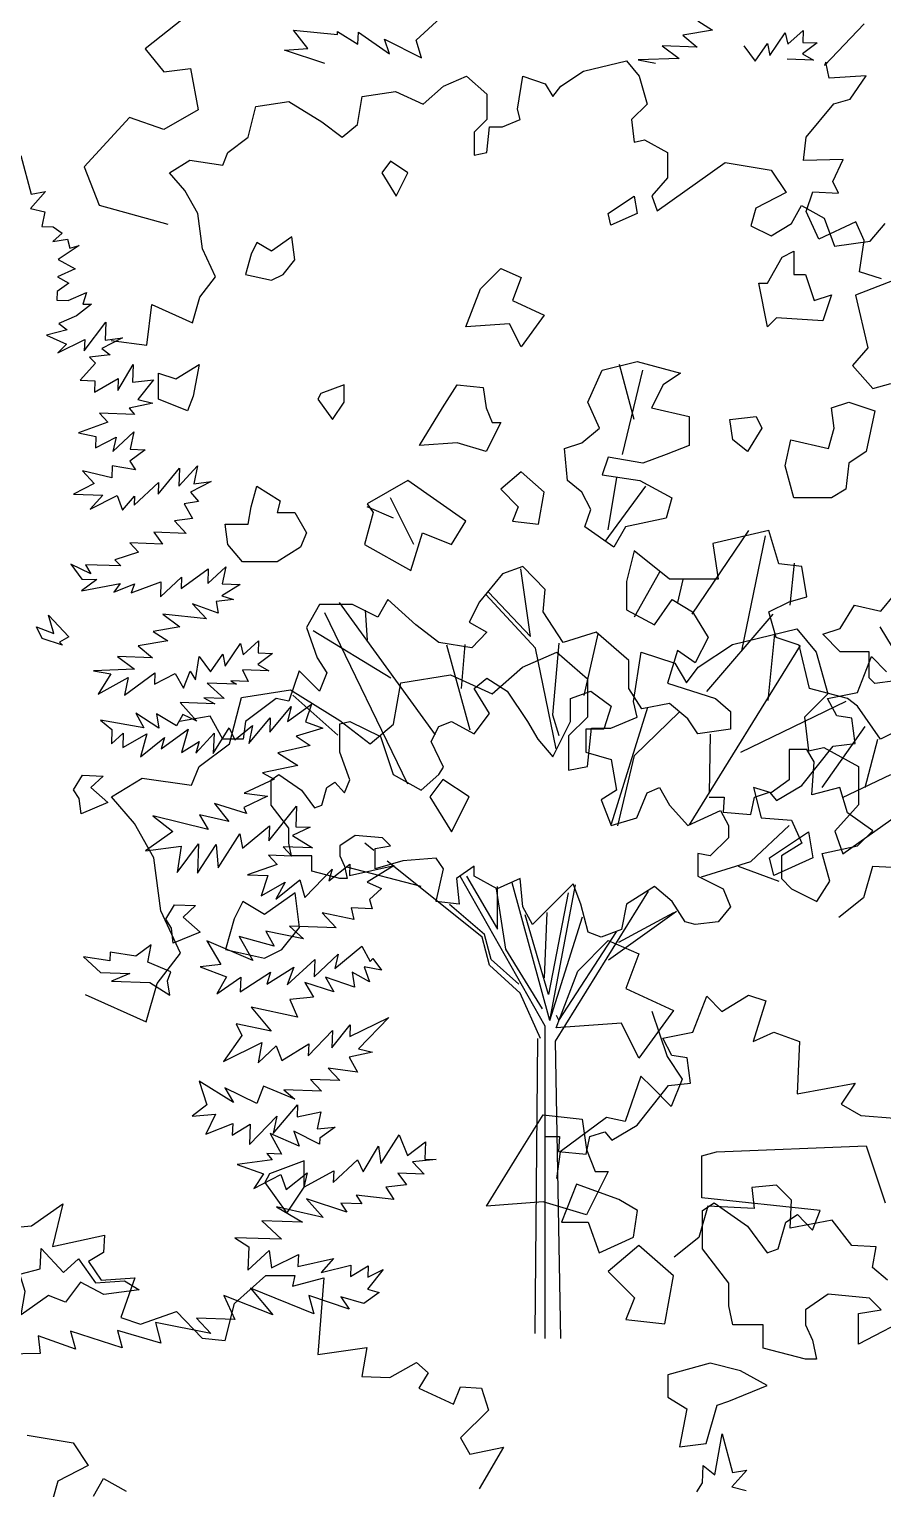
# Model space of a CAD drawing. Header units: inches. Extents: x -11 to 128, y 7 to 56.
# Drawn here: x 21.57 to 21.919, y 22.792 to 23.388 of the extents above; entities that cross this region are included whole.
import ezdxf

# ---------------------------------------------------------------- set-up
doc = ezdxf.new("R2010")
doc.units = ezdxf.units.IN
doc.header["$MEASUREMENT"] = 0
doc.layers.add('CAY', color=94, linetype='Continuous')
doc.layers.add('CAY-3', color=61, linetype='Continuous')
picture_1 = doc.add_image_def('image1.jpg', size_in_pixel=(1680, 1093))

# ---------------------------------------------------------------- blocks, each defined once
blk = doc.blocks.new('A$C76451831')
at = {"layer": 'CAY'}
for p, q in [((1479.9, 1929.8), (1538.3, 1944)), ((1538.3, 1944), (1555.9, 1922.7)), ((1448.6, 1909.2), (1479.9, 1929.8)), ((1288.9, 1909.2), (1320.1, 1922.7)), ((1320.1, 1922.7), (1347.8, 1898.6)), ((1389.7, 1877.9), (1396.8, 1922.7)), ((1396.8, 1922.7), (1427.4, 1912.7)), ((1427.4, 1912.7), (1438, 1895)), ((1555.9, 1922.7), (1566.6, 1885)), ((1178, 1895), (1223.4, 1902.1)), ((1223.4, 1902.1), (1261.1, 1885)), ((1261.1, 1885), (1288.9, 1909.2)), ((1438, 1895), (1448.6, 1909.2)), ((1033, 1881.5), (1077.8, 1888.5)), ((1077.8, 1888.5), (1122.6, 1860.8)), ((1171.5, 1857.3), (1178, 1895)), ((1347.8, 1898.6), (1347.8, 1863.8)), ((1022.3, 1839.6), (1033, 1881.5)), ((1393.2, 1863.8), (1389.7, 1877.9)), ((1566.6, 1885), (1545.3, 1863.8)), ((1122.6, 1860.8), (1150.3, 1839.6)), ((1347.8, 1863.8), (1330.7, 1846.6)), ((1369, 1853.7), (1393.2, 1863.8)), ((1545.3, 1863.8), (1548.9, 1833.1)), ((1150.3, 1839.6), (1171.5, 1857.3)), ((1330.7, 1846.6), (1330.7, 1815.4)), ((1347.8, 1818.9), (1351.4, 1853.7)), ((1351.4, 1853.7), (1369, 1853.7)), ((994.6, 1818.9), (1022.3, 1839.6)), ((1548.9, 1833.1), (1563, 1836)), ((1563, 1836), (1594.3, 1818.9)), ((915, 1791.2), (942.7, 1808.3)), ((942.7, 1808.3), (987.6, 1801.8)), ((987.6, 1801.8), (994.6, 1818.9)), ((1330.7, 1815.4), (1347.8, 1818.9)), ((1594.3, 1818.9), (1594.3, 1784.1)), ((1580.1, 1739.3), (1673.3, 1805.4)), ((935.7, 1767), (915, 1791.2)), ((1594.3, 1784.1), (1573, 1759.9)), ((953.4, 1735.8), (935.7, 1767)), ((1573, 1759.9), (1580.1, 1739.3)), ((959.8, 1687.4), (953.4, 1735.8)), ((977.5, 1649), (959.8, 1687.4)), ((956.3, 1621.3), (977.5, 1649)), ((946.3, 1586.5), (956.3, 1621.3)), ((890.9, 1611.3), (946.3, 1586.5)), ((4318.3, 1336.3), (4283.5, 1308.6)), ((4530.1, 1316.5), (4552.2, 1337)), ((4786.3, 1334.3), (4799.6, 1325.7)), ((4431.5, 1309.1), (4418.5, 1325.8)), ((4418.5, 1325.8), (4458.3, 1321.7)), ((4458.3, 1321.7), (4458.4, 1324.4)), ((4458.4, 1324.4), (4477, 1312.9)), ((4477, 1312.9), (4477.4, 1323.8)), ((4477.4, 1323.8), (4505.7, 1304.2)), ((4501.2, 1317.5), (4535, 1300.5)), ((4505.7, 1304.2), (4501.2, 1317.5)), ((4535, 1300.5), (4530.1, 1316.5)), ((4799.6, 1325.7), (4772.7, 1321.2)), ((4772.7, 1321.2), (4785.5, 1310.3)), ((4851.8, 1302.5), (4865.7, 1323.4)), ((4865.7, 1323.4), (4868.1, 1312.9)), ((4868.1, 1312.9), (4882.1, 1325.5)), ((4882.1, 1325.5), (4881.7, 1314.6)), ((4881.7, 1314.6), (4894.8, 1314.2)), ((4283.5, 1308.6), (4300.6, 1287.9)), ((4410.2, 1307.5), (4431.5, 1309.1)), ((4446.9, 1295.4), (4410.2, 1307.5)), ((4753.8, 1311.4), (4769.3, 1300)), ((4785.5, 1310.3), (4753.8, 1311.4)), ((4828.1, 1311.5), (4838.5, 1297.6)), ((4838.5, 1297.6), (4849.5, 1313.5)), ((4849.5, 1313.5), (4851.8, 1302.5)), ((4894.8, 1314.2), (4881.4, 1304.2)), ((4881.4, 1304.2), (4891.6, 1298.4)), ((4300.6, 1287.9), (4324.7, 1290.9)), ((4324.7, 1290.9), (4331.8, 1253.1)), ((4661.5, 1274.6), (4682.3, 1288.4)), ((4682.3, 1288.4), (4721.2, 1297.8)), ((4721.2, 1297.8), (4733, 1283.7)), ((4769.3, 1300), (4732.1, 1298.6)), ((4732.1, 1298.6), (4747.8, 1295.7)), ((4891.6, 1298.4), (4867.6, 1299.3)), ((4554.9, 1274.6), (4575.8, 1283.7)), ((4575.8, 1283.7), (4594.3, 1267.5)), ((4622.2, 1253.8), (4626.9, 1283.7)), ((4626.9, 1283.7), (4647.3, 1277)), ((4647.3, 1277), (4654.4, 1265.2)), ((4733, 1283.7), (4740.1, 1258.5)), ((4476.7, 1240), (4481, 1265.2)), ((4481, 1265.2), (4511.3, 1269.9)), ((4511.3, 1269.9), (4536.5, 1258.5)), ((4536.5, 1258.5), (4554.9, 1274.6)), ((4594.3, 1267.5), (4594.3, 1244.3)), ((4654.4, 1265.2), (4661.5, 1274.6)), ((4331.8, 1253.1), (4300.6, 1235.4)), ((4377.3, 1228.2), (4384.3, 1256.1)), ((4384.3, 1256.1), (4414.2, 1260.8)), ((4414.2, 1260.8), (4444.1, 1242.4)), ((4624.5, 1244.3), (4622.2, 1253.8)), ((4740.1, 1258.5), (4725.9, 1244.3)), ((4269.3, 1246.1), (4228, 1201.2)), ((4300.6, 1235.4), (4269.3, 1246.1)), ((4444.1, 1242.4), (4462.6, 1228.2)), ((4462.6, 1228.2), (4476.7, 1240)), ((4594.3, 1244.3), (4582.9, 1232.9)), ((4594.3, 1214.4), (4596.6, 1237.6)), ((4596.6, 1237.6), (4608.4, 1237.6)), ((4608.4, 1237.6), (4624.5, 1244.3)), ((4725.9, 1244.3), (4728.3, 1223.9)), ((4358.8, 1214.4), (4377.3, 1228.2)), ((4582.9, 1232.9), (4582.9, 1212.1)), ((4728.3, 1223.9), (4737.7, 1225.8)), ((4737.7, 1225.8), (4758.6, 1214.4)), ((4354.1, 1203), (4358.8, 1214.4)), ((4582.9, 1212.1), (4594.3, 1214.4)), ((4758.6, 1214.4), (4758.6, 1191.2)), ((4228, 1201.2), (4241.6, 1166.4)), ((4305.7, 1196), (4324.2, 1207.4)), ((4319.5, 1179.8), (4305.7, 1196)), ((4324.2, 1207.4), (4354.1, 1203)), ((4749.1, 1161.4), (4811.2, 1205.4)), ((4811.2, 1205.4), (4852.9, 1198.3)), ((4852.9, 1198.3), (4866.7, 1177.9)), ((4758.6, 1191.2), (4744.4, 1175.1)), ((4331.3, 1159), (4319.5, 1179.8)), ((4744.4, 1175.1), (4749.1, 1161.4)), ((4866.7, 1177.9), (4839.1, 1163.7)), ((4241.6, 1166.4), (4304.1, 1149.3)), ((4335.6, 1126.7), (4331.3, 1159)), ((4839.1, 1163.7), (4834.4, 1147.6)), ((4871.4, 1149.9), (4880.4, 1166.1)), ((4880.4, 1166.1), (4901.2, 1154.7)), ((4834.4, 1147.6), (4852.9, 1138.5)), ((4852.9, 1138.5), (4871.4, 1149.9)), ((4901.2, 1154.7), (4910.7, 1129.1)), ((4942.9, 1133.8), (4956.7, 1149.9)), ((4910.7, 1129.1), (4942.9, 1133.8)), ((4347.4, 1101.2), (4335.6, 1126.7)), ((4984.6, 1105.9), (4929.6, 1084.7)), ((4333.2, 1082.7), (4347.4, 1101.2)), ((4284.9, 1039.1), (4289.6, 1076)), ((4289.6, 1076), (4326.6, 1059.5)), ((4326.6, 1059.5), (4333.2, 1082.7)), ((4929.6, 1084.7), (4941, 1036.7)), ((4252.7, 1043.4), (4284.9, 1039.1)), ((4941, 1036.7), (4926.8, 1020.6)), ((4728.3, 971.5), (4715.1, 1021.6)), ((4717.8, 939.8), (4736.3, 1016.3)), ((4926.8, 1020.6), (4945.3, 999.7)), ((4945.3, 999.7), (4961.8, 1004.1)), ((4704.6, 871.1), (4712.5, 918.7)), ((4701.9, 860.6), (4738.9, 910.7)), ((4509.3, 881.7), (4485.5, 892.2)), ((4527.8, 857.9), (4506.6, 900.2)), ((4781, 794.5), (4832.5, 870.4)), ((4850.9, 870.4), (4799.8, 858.6)), ((4826.2, 761), (4847.8, 865.6)), ((4860, 840.1), (4850.9, 870.4)), ((4728.3, 851.9), (4721.2, 824)), ((4760.5, 826.3), (4728.3, 851.9)), ((4799.8, 858.6), (4804.6, 826.3)), ((4626.9, 837.7), (4608.4, 831)), ((4647.3, 816.9), (4626.9, 837.7)), ((4880.8, 837.7), (4860, 840.1)), ((4870.1, 802.5), (4874.1, 840.9)), ((4885.5, 810.2), (4880.8, 837.7)), ((4608.4, 831), (4587.6, 805.5)), ((4634, 774), (4625.3, 835.7)), ((4721.2, 824), (4721.2, 798.4)), ((4728.6, 791.9), (4751.7, 832.8)), ((4804.6, 826.3), (4760.5, 826.3)), ((4768, 805.1), (4772.9, 825.9)), ((4638.7, 763.4), (4593.5, 812.2)), ((4595.8, 814.5), (4634, 774)), ((4645.4, 796.4), (4647.3, 816.9)), ((4869.4, 805.5), (4885.5, 810.2)), ((4442.1, 803.1), (4430.3, 782.3)), ((4472, 803.1), (4442.1, 803.1)), ((4547.7, 684.5), (4460.2, 805.1)), ((4495.2, 791.7), (4472, 803.1)), ((4485.8, 770.9), (4483.8, 797.9)), ((4504.2, 807.8), (4495.2, 791.7)), ((4529.8, 784.6), (4504.2, 807.8)), ((4587.6, 805.5), (4578.1, 787)), ((4721.2, 798.4), (4746.8, 784.6)), ((4746.8, 784.6), (4762.9, 807.8)), ((4762.9, 807.8), (4781.4, 796.4)), ((4850.9, 796.4), (4869.4, 805.5)), ((4522.3, 639.8), (4446.8, 795.6)), ((4550.6, 768.5), (4529.8, 784.6)), ((4578.1, 787), (4594.3, 777.9)), ((4663.8, 768.5), (4645.4, 796.4)), ((4781.4, 796.4), (4795.5, 773.2)), ((4794.3, 724.1), (4854.9, 794.5)), ((4857.6, 773.2), (4850.9, 796.4)), ((4430.3, 782.3), (4439.8, 754.7)), ((4507, 736.3), (4436.2, 779.1)), ((4594.3, 777.9), (4580.5, 763.8)), ((4693.7, 777.9), (4663.8, 768.5)), ((4682.7, 720.5), (4695.7, 776.4)), ((4723.6, 752.4), (4693.7, 777.9)), ((4795.5, 773.2), (4783.7, 750)), ((4850.1, 715.8), (4856.4, 776.4)), ((4878.5, 766.1), (4857.6, 773.2)), ((4951.7, 782.9), (4979.4, 737.5)), ((4580.5, 763.8), (4550.6, 768.5)), ((4579.1, 689), (4557.9, 766.3)), ((4571.1, 726.8), (4574.5, 766.9)), ((4657.5, 671.8), (4638.7, 763.4)), ((4659.9, 768.1), (4654, 702.8)), ((4767.6, 761.4), (4758.6, 731.5)), ((4783.7, 750), (4767.6, 761.4)), ((4778.7, 602.9), (4879.6, 765.8)), ((4887.9, 726.8), (4878.5, 766.1)), ((4439.8, 754.7), (4448.8, 741)), ((4723.6, 726.8), (4723.6, 752.4)), ((4423.7, 742.9), (4414.2, 715.4)), ((4430.3, 736.3), (4423.7, 742.9)), ((4442.1, 724.5), (4430.3, 736.3)), ((4448.8, 741), (4442.1, 724.5)), ((4758.6, 731.5), (4802.2, 717.8)), ((4402.8, 717.8), (4374.9, 696.9)), ((4414.2, 715.4), (4402.8, 717.8)), ((4458.8, 684.4), (4417.8, 720.8)), ((4735.4, 708.3), (4723.6, 726.8)), ((4802.2, 717.8), (4816, 706)), ((4922.5, 717.8), (4887.9, 726.8)), ((4931.5, 710.7), (4922.5, 717.8)), ((4707.6, 603.7), (4740.9, 709.9)), ((4728.7, 665.9), (4769.2, 705.2)), ((4760.5, 713.1), (4735.4, 708.3)), ((4777, 699.3), (4760.5, 713.1)), ((4816, 706), (4816, 689.9)), ((4825.4, 669), (4921.3, 715.4)), ((4952.3, 680.8), (4931.5, 710.7)), ((4342.7, 701.7), (4314.8, 696.9)), ((4354.1, 680.8), (4342.7, 701.7)), ((4374.9, 696.9), (4372.6, 680.8)), ((4654, 702.8), (4659.9, 684)), ((4786.1, 685.5), (4777, 699.3)), ((4899.3, 636.8), (4938.6, 692.2)), ((4989.3, 699.3), (4952.3, 680.8)), ((4372.6, 680.8), (4354.1, 680.8)), ((4816, 689.9), (4786.1, 685.5)), ((4796.7, 631.7), (4797.9, 685.1)), ((4938.6, 636.8), (4950, 680.8)), ((4713.4, 601.8), (4728.7, 665.9)), ((4917.8, 627.7), (4961.8, 648.6)), ((4834.4, 569.5), (4869.4, 602.2)), ((4491.5, 579.5), (4483.4, 586)), ((4534.5, 546.7), (4466.9, 564.4)), ((4541.2, 539.6), (4503.7, 569.7)), ((4789.6, 555.4), (4834.4, 569.5)), ((4823, 565.2), (4860, 551.4)), ((4647.3, 419.7), (4569.9, 556)), ((4575.8, 556.2), (4604.1, 507.8)), ((4604.1, 507.8), (4604.1, 546.7)), ((4651.6, 424.8), (4617.3, 549.9)), ((4651.6, 424.8), (4675, 548.1)), ((4589.9, 500.7), (4541.2, 539.6)), ((4602.9, 544.4), (4611.2, 489.7)), ((4668.2, 540.8), (4650.5, 448.4)), ((4656.8, 405.9), (4741.3, 542.4)), ((4592.3, 503.1), (4560.4, 530.2)), ((4650.5, 448.4), (4629.2, 520.8)), ((4646.9, 463.7), (4649.3, 523.1)), ((4651.6, 424.8), (4681.2, 519.2)), ((4705.1, 479.9), (4766.8, 524.3)), ((4714.5, 496), (4764.5, 523.1)), ((4659.9, 424.8), (4712.2, 505.4)), ((4596.6, 475.1), (4589.9, 500.7)), ((4598.2, 480.3), (4592.3, 503.1)), ((4623.3, 457.8), (4598.2, 480.3)), ((4611.2, 489.7), (4644.6, 435.4)), ((4624.5, 449.6), (4596.6, 475.1)), ((4643, 408.3), (4624.5, 449.6)), ((4657.5, 429.5), (4659.9, 424.8)), ((4647.3, 135.4), (4647.3, 419.7)), ((4638.3, 140.1), (4640.6, 408.3)), ((4661.5, 135.4), (4656.8, 405.9))]:
    blk.add_line(p, q, dxfattribs=at)
for points in [[(1240.2, 1791.1), (1216.4, 1806.9), (1204.5, 1791.1), (1224.3, 1759.4)], [(1537.1, 1751.5), (1548.9, 1759.4), (1552.9, 1735.6), (1517.3, 1719.8), (1513.3, 1735.6)], [(1085.8, 1672.3), (1081.8, 1704), (1054.1, 1684.2), (1034.3, 1696), (1026.4, 1680.2), (1018.5, 1652.5), (1054.1, 1644.6), (1069.9, 1652.5)], [(1339.1, 1632.7), (1366.8, 1660.4), (1394.5, 1648.5), (1382.7, 1616.8), (1426.2, 1597), (1394.5, 1553.5), (1378.7, 1585.2), (1319.3, 1581.2)], [(1287.7, 1470.3), (1307.5, 1502), (1343.1, 1498), (1347, 1470.3), (1355, 1450.5), (1366.8, 1450.5), (1347, 1410.9), (1307.5, 1422.8), (1256, 1418.8)], [(1058.5, 1448.2), (1054.5, 1440.3), (1074.3, 1412.6), (1090.2, 1436.3), (1090.2, 1460.1)], [(1418.3, 1311.9), (1426.2, 1355.4), (1394.5, 1383.2), (1366.8, 1359.4), (1390.6, 1335.6), (1382.7, 1315.8)], [(4522.5, 1195.9), (4506.6, 1206.4), (4498.7, 1195.9), (4511.9, 1174.8)], [(4720.4, 1169.5), (4728.3, 1174.8), (4731, 1158.9), (4707.2, 1148.4), (4704.6, 1158.9)], [(4419.5, 1116.7), (4416.9, 1137.8), (4398.4, 1124.6), (4385.2, 1132.5), (4380, 1122), (4374.7, 1103.5), (4398.4, 1098.2), (4409, 1103.5)], [(4862.9, 1119.3), (4873.5, 1124.6), (4873.5, 1103.5), (4884.1, 1103.5), (4892, 1079.7), (4907.8, 1085), (4899.9, 1061.2), (4857.7, 1063.9), (4849.7, 1055.9), (4841.8, 1095.6), (4849.7, 1095.6)], [(4588.5, 1090.3), (4606.9, 1108.8), (4625.4, 1100.8), (4617.5, 1079.7), (4646.5, 1066.5), (4625.4, 1037.5), (4614.9, 1058.6), (4575.3, 1055.9)], [(4709.9, 855.3), (4683.5, 873.8), (4688.8, 889.6), (4680.8, 905.5), (4667.6, 916), (4665, 945.1), (4680.8, 950.3), (4696.7, 963.5), (4686.1, 987.3), (4699.3, 1016.3), (4731, 1024.3), (4770.6, 1013.7), (4754.7, 1003.1), (4744.2, 982), (4778.5, 974.1), (4778.5, 947.7), (4757.4, 939.8), (4736.3, 931.9), (4704.6, 937.1), (4699.3, 921.3), (4733.6, 916), (4762.7, 900.2), (4757.4, 881.7), (4720.4, 873.8)], [(4295.5, 989.9), (4295.5, 1013.7), (4311.3, 1008.4), (4332.5, 1021.6), (4327.2, 992.6), (4321.9, 979.4)], [(4443.3, 995.2), (4440.7, 989.9), (4453.9, 971.5), (4464.4, 987.3), (4464.4, 1003.1)], [(4554.1, 982), (4567.3, 1003.1), (4591.1, 1000.5), (4593.7, 982), (4599, 968.8), (4606.9, 968.8), (4593.7, 942.4), (4567.3, 950.3), (4533, 947.7)], [(4865.6, 929.2), (4870.9, 953), (4905.2, 945.1), (4910.4, 963.5), (4907.8, 982), (4923.6, 987.3), (4947.4, 979.4), (4939.5, 942.4), (4923.6, 931.9), (4921, 908.1), (4907.8, 900.2), (4873.5, 900.2)], [(4818.1, 953), (4815.4, 971.5), (4839.2, 974.1), (4844.5, 963.5), (4831.3, 942.4)], [(4641.2, 876.4), (4646.5, 905.5), (4625.4, 923.9), (4606.9, 908.1), (4622.8, 892.2), (4617.5, 879)], [(4403.7, 887), (4419.5, 887), (4430.1, 868.5), (4424.8, 855.3), (4403.7, 842.1), (4372, 842.1), (4358.8, 857.9), (4356.2, 876.4), (4377.3, 876.4), (4380, 892.2), (4385.2, 910.7), (4406.4, 897.5)], [(4562.1, 857.9), (4575.3, 879), (4522.5, 916), (4485.5, 894.9), (4490.8, 887), (4482.9, 857.9), (4525.1, 834.2), (4535.7, 868.5)], [(4915.7, 781.4), (4928.9, 802.5), (4952.7, 797.2), (4965.9, 813), (4971.2, 778.7), (4992.3, 778.7), (4987, 755), (4963.2, 760.2), (4965.9, 733.8), (4947.4, 731.2), (4942.1, 736.5), (4942.1, 760.2), (4915.7, 760.2), (4899.9, 776.1)], [(4208.2, 766.2), (4189.8, 772.3), (4184.7, 782.9), (4200.4, 776.9), (4195.5, 793.4), (4213.9, 773.7), (4205.6, 769)], [(4499.5, 590.8), (4474.4, 593.1), (4460.6, 583.7), (4460.6, 574.6), (4464.9, 565.2), (4467.3, 553.8), (4460.6, 553.8), (4435.1, 560.5), (4435.1, 574.6), (4416.6, 574.6), (4414.2, 586), (4414.2, 599.8), (4398.1, 620.6), (4398.1, 643.8), (4405.2, 648.6), (4425.6, 634.4), (4437.4, 618.3), (4444.1, 620.6), (4448.8, 636.8), (4455.9, 641.5), (4464.9, 632), (4469.6, 643.8), (4460.6, 669), (4460.6, 694.6), (4469.6, 696.9), (4497.6, 683.2), (4509, 648.6), (4534.5, 634.4), (4550.6, 648.6), (4554.9, 655.2), (4543.5, 678.5), (4550.6, 692.2), (4562, 696.9), (4582.9, 685.5), (4596.6, 704), (4582.9, 726.8), (4594.3, 736.3), (4612.7, 724.5), (4631.2, 696.9), (4640.6, 680.8), (4654.4, 664.7), (4670.5, 696.9), (4670.5, 717.8), (4689, 724.5), (4707.5, 710.7), (4700.8, 689.9), (4684.3, 689.9), (4684.3, 669), (4707.5, 662.3), (4712.2, 634.4), (4698.4, 625.4), (4707.5, 602.2), (4730.7, 609.2), (4740.1, 632), (4751.5, 636.8), (4760.5, 620.6), (4777, 602.2), (4806.9, 615.9), (4814, 602.2), (4814, 590.8), (4797.5, 574.6), (4786.1, 576.6), (4786.1, 556.2), (4809.3, 544.4), (4816, 528.2), (4804.6, 514.5), (4783.7, 512.1), (4774.7, 514.5), (4762.9, 533), (4746.8, 546.7), (4721.2, 530.6), (4716.9, 507.4), (4698.4, 500.7), (4686.6, 505), (4679.9, 530.6), (4672.9, 549.1), (4656.8, 533), (4635.9, 512.1), (4626.9, 528.2), (4624.5, 553.8), (4603.7, 544.4), (4582.9, 556.2), (4582.9, 565.2), (4566.7, 553.8), (4569.1, 530.6), (4548.3, 533), (4554.9, 562.8), (4548.3, 572.3), (4518, 569.9), (4492.8, 562.8), (4492.8, 581.3), (4506.6, 583.7)], [(4892.2, 660), (4885.5, 671.4), (4869.4, 671.4), (4869.4, 643.8), (4852.9, 632), (4836.8, 636.8), (4843.9, 609.2), (4871.4, 606.9), (4880.8, 586), (4862.3, 574.6), (4862.3, 553.8), (4871.4, 544.4), (4894.6, 533), (4906.4, 551.4), (4899.3, 576.6), (4931.5, 583.7), (4945.3, 597.4), (4922.5, 613.6), (4915.4, 636.8), (4889.8, 630.1)], [(4223.4, 626.6), (4218.2, 634.5), (4226.4, 647.8), (4245.4, 647.1), (4234.2, 636.7), (4249.6, 623), (4225.2, 612.9)], [(4307.3, 508.9), (4302.2, 516.8), (4310.3, 530.1), (4329.4, 529.4), (4318.1, 518.9), (4333.5, 505.2), (4309.1, 495.2)], [(4303.8, 461), (4306.8, 469), (4285.8, 477.9), (4289, 493.7), (4275.1, 483.3), (4251.6, 486.8), (4251.4, 479.1), (4227.5, 482.7), (4242.8, 468.5), (4269.5, 467.6), (4253, 460.5), (4287.8, 459.2), (4306, 447.7)], [(4174.2, 178.1), (4169.4, 194.1), (4188.1, 198.9), (4188.8, 217.4), (4209.3, 195.4), (4222.9, 208.1), (4238.4, 186.2), (4264.8, 188), (4278.1, 179.9), (4245.8, 175.6), (4224.8, 186.7), (4211.1, 168.6), (4195.4, 174.6), (4170.8, 156.9)]]:
    blk.add_lwpolyline(points, close=True, dxfattribs=at)
for points in [[(4953.2, 1099.5), (4933.2, 1105.8), (4937.4, 1134.3), (4930, 1151.2), (4896.3, 1135.4), (4884.7, 1160.7), (4891, 1178.6), (4914.2, 1177.5), (4908.9, 1188.1), (4918.4, 1208.1), (4882.5, 1207.1), (4884.7, 1228.2), (4910, 1258.8), (4924.7, 1263), (4939.5, 1284.1), (4905.7, 1282), (4902.6, 1296.7), (4901.5, 1293.6), (4937.4, 1331.5)], [(808.4, 1397.9), (842.2, 1401.1), (870.6, 1421.1), (861.1, 1382.1), (908.6, 1392.6), (907.6, 1376.8), (893.8, 1368.4), (905.4, 1351.5), (936, 1353.6), (923.4, 1317.7), (941.3, 1311.4), (974, 1323), (997.2, 1298.7), (1018.3, 1296.6), (1026.7, 1330.4), (1055.2, 1355.7), (1081.6, 1355.7), (1079.5, 1346.2), (1107.9, 1353.6), (1102.7, 1284), (1147, 1290.3), (1142.7, 1263.9), (1168.1, 1262.9), (1192.3, 1276.6), (1202.9, 1267.1), (1194.4, 1253.4), (1226.1, 1238.6), (1232.4, 1254.5), (1251.4, 1253.4), (1257.7, 1233.4), (1232.4, 1208), (1240.8, 1193.3), (1271.4, 1199.6), (1249.3, 1161.6)], [(1447.3, 1159.1), (1452.6, 1167.1), (1453.1, 1182.9), (1463.7, 1174.4), (1470.5, 1211.8), (1479.7, 1176.6), (1492.9, 1178.8), (1479.2, 1163.4), (1492.2, 1160.3)], [(4170.5, 1211.8), (4179.7, 1176.6), (4192.9, 1178.8), (4179.2, 1163.4), (4192.2, 1160.3), (4189.5, 1147.2), (4199.9, 1146.8), (4207.9, 1141.1), (4199.4, 1133.3), (4212.7, 1135.5), (4215.1, 1127.3), (4223.3, 1129.7), (4204.3, 1117.2), (4219.9, 1108.5), (4203.8, 1101.4), (4214, 1095.6), (4203.3, 1087.8), (4203, 1080.1), (4213.4, 1079.7), (4230, 1086.9), (4226.9, 1076.5), (4234.6, 1076.3), (4221.1, 1065.9), (4205, 1058.7), (4212.5, 1053), (4193.8, 1048.2), (4212, 1039.9), (4204.1, 1032), (4228.5, 1044.3), (4228.1, 1033.9), (4247.6, 1060), (4247.1, 1043.7), (4263, 1045.8), (4244.1, 1036.1), (4251.6, 1030.3), (4232.9, 1028.3), (4238.2, 1022.7), (4224.5, 1007.3), (4237.6, 1006.8), (4237.3, 996.4), (4259, 1008.8), (4258.6, 997.9), (4272.6, 1021.5), (4272, 1005.6), (4291.1, 1007.7), (4276.9, 989.6), (4290.4, 986.4), (4268.9, 981.7), (4273.7, 976.1), (4242, 977.2), (4249.5, 969.2), (4222.8, 959.3), (4238.6, 956), (4238.2, 945.6), (4257.1, 955.4), (4254, 942.3), (4273.2, 960.2), (4269.9, 944.5), (4283.5, 944), (4269.5, 933.6), (4274.7, 925.7), (4253.5, 929.2), (4253.1, 918.3), (4226.6, 924.7), (4237.1, 913.4), (4218.2, 903.7), (4244.9, 902.7), (4233.5, 890), (4258, 902.3), (4263, 889), (4273.8, 901.7), (4273.5, 893.6), (4295.6, 914.1), (4295.2, 903.7), (4314.6, 927.1), (4314, 910.8), (4331, 929.2), (4327.7, 913), (4343.6, 915.2), (4324.7, 905.4), (4332.1, 897), (4318.9, 894.7), (4326.6, 881.3), (4310.2, 879.2), (4320.7, 867.9), (4291.3, 868.9), (4299.1, 858.2), (4269.6, 859.3), (4277.5, 850.8), (4256, 843.9), (4261.2, 838.3), (4229.1, 839.4), (4234.2, 831), (4215.9, 839.8), (4225.9, 826.3), (4239.5, 825.9), (4225.5, 815.5), (4260.6, 822.4), (4254.9, 814.4), (4273.8, 821.9), (4270.8, 813.9), (4297.8, 823.8), (4297.4, 810.2), (4316.6, 828.2), (4316.2, 817.7), (4340.9, 835.5), (4340.4, 822.3), (4356.8, 837.6), (4353.5, 821.9), (4369.8, 821.3), (4353.1, 811), (4363.9, 807.9), (4348, 805.8), (4349.9, 795.3), (4326.6, 803.8), (4339.3, 790.2), (4299.5, 794.3), (4315, 782.9), (4290.8, 778.7), (4304.1, 770.1), (4277.2, 765.6), (4290, 754.7), (4258.3, 755.8), (4273.8, 744.4), (4236.6, 743), (4252.3, 740.2), (4240.8, 721.6), (4268.1, 736.9), (4264.8, 720.7), (4292.2, 741.1), (4291.9, 730.6), (4310.8, 740.4), (4318.5, 727), (4324.5, 742.7), (4329.2, 734.8), (4332.6, 756), (4343, 742), (4354, 757.9), (4356.3, 747), (4370.2, 767.8), (4372.6, 757.3), (4386.6, 770), (4386.2, 759.1), (4399.3, 758.6), (4385.9, 748.7), (4396.1, 742.9), (4372.1, 743.7), (4377.2, 733.1), (4361.3, 733.7), (4366.6, 730.8), (4339.9, 731.7), (4355.3, 717.6), (4336.8, 718.2), (4347, 712.9), (4315.3, 714), (4330.6, 697.1), (4317.6, 703), (4311.9, 692.8), (4293.7, 703.8), (4295.9, 690.6), (4275.1, 704.5), (4282.3, 691.1), (4242.7, 697.9), (4253.3, 689.4), (4252.8, 676.3), (4263.6, 686.3), (4263.1, 673.2), (4284.9, 685.6), (4279.1, 664.5), (4301.1, 682.3), (4298, 672), (4322.6, 689.7), (4316.4, 668.6), (4332.6, 678.5), (4329.6, 668.1), (4346.1, 686.1), (4345.4, 667.6), (4359.8, 691.1), (4364.9, 680), (4381.2, 693.1), (4377.9, 676.9), (4397.3, 700.2), (4396.8, 687.1), (4416.2, 710.4), (4413, 696.9), (4434.9, 712.5), (4429.3, 696.4), (4445, 690.8), (4420.7, 683.5), (4433.6, 674.9), (4404.3, 668.2), (4422.5, 656.7), (4390.1, 650.1), (4400.8, 644.3), (4373.6, 631.7), (4394.8, 628.7), (4373.2, 618.6), (4375.7, 613), (4346.5, 622.2), (4359.6, 605.9), (4333, 611.8), (4340.7, 598.4), (4290.4, 611), (4308.5, 596.8), (4283.9, 579.1), (4316.2, 583.4), (4312.6, 559.5), (4332.1, 585.5), (4331.2, 558.8), (4348, 585), (4349.9, 563.6), (4369.6, 594.7), (4371.9, 581.4), (4396.6, 601.9), (4396.1, 588.3), (4421.2, 619.6), (4420.6, 601), (4433.7, 600.6), (4417.6, 593), (4435.8, 581.9), (4409.1, 582.8), (4416.9, 574.4), (4395.7, 575.2), (4403.5, 566.7), (4376.5, 557.2), (4395, 556.6), (4388.9, 538.2), (4410.7, 550.6), (4402.4, 535), (4424.3, 552.8), (4428.8, 536.8), (4453.7, 562.3), (4450.6, 551.9), (4469.7, 567.1), (4469.3, 556.7), (4510, 565.7), (4485.4, 550.7), (4498.4, 544.8), (4487.6, 534.8), (4490, 526.5), (4471, 527.2), (4473.4, 516.7), (4444.6, 522.7), (4457.2, 509.1), (4414.7, 510.6), (4427.4, 499.2), (4393.2, 505.9), (4400.9, 492.5), (4369.1, 501.3), (4381.4, 479.5), (4339.5, 497.3), (4352.3, 475.6), (4333.6, 473.5), (4357.4, 464.5), (4348.7, 449), (4370.5, 464.1), (4370, 450.9), (4397.4, 468.6), (4394.3, 457.8), (4418.8, 473.3), (4412.8, 457.1), (4437.7, 480.3), (4437.1, 464.5), (4459.1, 485), (4455.9, 472), (4480.7, 492.4), (4488.3, 478.5), (4490.7, 481.2), (4498.5, 470.5), (4482.7, 473.7), (4487.7, 460), (4471.7, 468.7), (4473.9, 455), (4447.5, 464.1), (4455.2, 450.7), (4428.8, 459.3), (4436.5, 445.9), (4415.1, 443.9), (4422.2, 427.8), (4380, 437), (4398.2, 415), (4366.3, 421.6), (4371.3, 411), (4354.7, 387.5), (4389.7, 404.9), (4386.3, 386.4), (4402.7, 401.7), (4407.7, 388.4), (4432.3, 403.4), (4431.9, 392.6), (4454, 415.8), (4453.4, 400), (4470, 420.7), (4469.7, 410.3), (4505.2, 427.6), (4477.4, 399.1), (4490.4, 396), (4469, 391.3), (4476.7, 377.8), (4450.1, 381.5), (4460.6, 370.2), (4433.8, 371.2), (4443.9, 360.4), (4409.5, 361.6), (4419.6, 353.1), (4391, 365), (4385, 349.3), (4356.1, 363.5), (4363.8, 350.1), (4332.7, 369.7), (4339.7, 348.2), (4326.2, 337.8), (4347.6, 339.7), (4338.8, 321.5), (4363.1, 331), (4362.7, 320.6), (4379, 330.5), (4378.3, 311.9), (4403.2, 337.8), (4400, 322), (4422.2, 348), (4421.8, 337.1), (4443.2, 341.8), (4440, 326.1), (4456.3, 327.8), (4442.4, 317.8), (4442.2, 312.4), (4418.6, 324.1), (4423.6, 310.3), (4397.2, 322.1), (4407.5, 303.2), (4394.3, 303.7), (4399.1, 298), (4367.2, 293.7), (4391, 285.2), (4382.3, 271.9), (4406.8, 284.6), (4411.8, 270.9), (4430.9, 286.1), (4427.7, 273), (4455, 287.9), (4454.6, 277.5), (4476.6, 298.1), (4481.7, 287), (4495.6, 310.5), (4497.8, 294.6), (4514.6, 320.8), (4522.1, 301.9), (4538.4, 314.5), (4537.8, 298.6), (4548.2, 298.3), (4526.8, 296.3), (4537.3, 285.1), (4513.3, 285.9), (4521.1, 275.2), (4502.5, 273.1), (4509.8, 262), (4475.5, 265.9), (4480.6, 258), (4461.6, 258.7), (4466.8, 250.4), (4430.1, 262.5), (4445.3, 245.7), (4403.1, 255.3), (4426.6, 241.3), (4389.5, 242.6), (4407.5, 225.7), (4364.9, 227.2), (4377.8, 219), (4377, 197.7), (4396.2, 215.6), (4398.4, 199.7), (4422.9, 212), (4422.5, 201.1), (4454.9, 208.2), (4443.6, 195.4), (4470.5, 202.2), (4470.2, 191.8), (4486.4, 201.6), (4486, 191.2), (4499.9, 198.4), (4485.6, 180.3), (4496.4, 177.2), (4482.5, 167.3), (4461.4, 173.5), (4469.1, 162.3), (4432.4, 174.5), (4436.8, 158), (4379.2, 181.3), (4399.6, 157), (4354.9, 174.5), (4365, 152.8), (4330.2, 154), (4343.3, 140), (4292.9, 149.9), (4297.7, 131.1), (4258.2, 142.9), (4262.6, 126.9), (4215.6, 142.2), (4220, 125.7), (4186, 137.8), (4188.1, 121.8), (4140.1, 120.8)]]:
    blk.add_lwpolyline(points, dxfattribs=at)
at = {"layer": 'CAY-3'}
for p, q in [((86.7, 510.8), (100.8, 469.5)), ((100.8, 469.5), (114.4, 448.9)), ((76.8, 451.7), (62.5, 410.5)), ((86.7, 441.8), (76.8, 451.7)), ((104.4, 424.1), (86.7, 441.8)), ((114.4, 448.9), (104.4, 424.1)), ((45.4, 414.1), (3.5, 382.8)), ((62.5, 410.5), (45.4, 414.1)), ((145.6, 382.8), (281.8, 388.3)), ((281.8, 388.3), (298.9, 336.4)), ((3.5, 382.8), (0, 358.6)), ((132.1, 379.3), (145.6, 382.8)), ((132.1, 340.9), (132.1, 379.3)), ((240, 329.4), (132.1, 340.9)), ((132.7, 329.4), (143.3, 336.4)), ((143.3, 336.4), (173.9, 315.2)), ((132.7, 294.5), (132.7, 329.4)), ((201.6, 294.5), (208.7, 318.7)), ((208.7, 318.7), (219.3, 325.8)), ((219.3, 325.8), (232.9, 311.7)), ((232.9, 311.7), (240, 329.4)), ((173.9, 315.2), (191.6, 291)), ((156.8, 263.3), (132.7, 294.5)), ((191.6, 291), (201.6, 294.5)), ((156.8, 242.6), (156.8, 263.3)), ((247, 253.3), (226.4, 239.1)), ((284.8, 249.7), (247, 253.3)), ((375.4, 260.4), (274.7, 207.8)), ((160.4, 225.5), (156.8, 242.6)), ((226.4, 239.1), (226.4, 225.5)), ((274.7, 235.6), (295.4, 239.1)), ((295.4, 239.1), (284.8, 249.7)), ((274.7, 207.8), (274.7, 235.6)), ((188.1, 225.5), (160.4, 225.5)), ((188.1, 204.3), (188.1, 225.5)), ((226.4, 225.5), (232.9, 211.4)), ((226.4, 194.3), (188.1, 204.3)), ((232.9, 211.4), (236.4, 194.3)), ((236.4, 194.3), (226.4, 194.3))]:
    blk.add_line(p, q, dxfattribs=at)
for points in [[(6660.3, 1132.9), (6702, 1125.9), (6715.7, 1105.4), (6688.2, 1091.2), (6683.5, 1075.1)], [(6720.4, 1077.5), (6729.5, 1093.6), (6750.3, 1082.2)], [(138.9, 705.6), (152.6, 705.6), (151.5, 691.9), (176.9, 689.8), (180, 705.6), (193.7, 709.9), (200.1, 702.5), (223.3, 716.2), (251.7, 752), (271.8, 754.2), (268.6, 777.4), (254.9, 779.5), (246.5, 795.3), (273.9, 800.6), (286.5, 833.3), (300.3, 819.5)], [(329.8, 640.3), (287.6, 642.4), (279.2, 613.9), (257, 596)], [(4646.7, 319.2), (4660.4, 319.2), (4659.4, 305.5), (4684.7, 303.3), (4687.9, 319.2), (4701.6, 323.4), (4707.9, 316), (4731.1, 329.7), (4759.6, 365.6), (4779.6, 367.7), (4776.4, 390.9), (4762.7, 393), (4754.3, 408.8), (4781.7, 414.1), (4794.4, 446.8), (4808.1, 433.1), (4832.3, 447.8), (4848.2, 442.6), (4836.6, 405.7), (4855.5, 414.1), (4878.8, 405.7), (4876.6, 358.2), (4929.4, 367.7), (4916.7, 348.7), (4934.6, 338.2), (4965.2, 336)], [(4958.9, 188.4), (4945.2, 200), (4948.4, 219), (4926.2, 220), (4908.3, 243.2), (4870.3, 235.8), (4871.4, 261.2), (4857.7, 274.9), (4835.5, 272.8), (4837.6, 253.8), (4795.4, 255.9), (4787, 227.4), (4764.8, 209.5)]]:
    blk.add_lwpolyline(points, dxfattribs=at)
for points in [[(56.6, 339.4), (18.3, 353.5), (4.7, 318.7), (28.9, 318.7), (38.9, 291), (70.2, 305.2), (73.7, 329.4)], [(167.4, 183.7), (139.7, 190.7), (101.4, 180.1), (101.4, 159.5), (118.5, 148.9), (112, 114.6), (136.2, 117.6), (146.2, 152.4), (156.8, 155.9), (191.6, 170.1)]]:
    blk.add_lwpolyline(points, close=True, dxfattribs=at)

msp = doc.modelspace()

# ---------------------------------------------------------------- block references
at = {"layer": 'CAY', "xscale": 0.0004489089019145984, "yscale": 0.0004489089019145984, "zscale": 0.0004489089019145984}
for p in [(19.69482, 22.79263), (21.78568, 22.75783), (18.5797, 22.30535), (21.19327, 22.27055)]:
    msp.add_blockref('A$C76451831', p, dxfattribs=at)

# ---------------------------------------------------------------- pictures from other files: only their frames are drawn
image = msp.add_image(picture_1, insert=(12.49661, 7.37723), size_in_units=(74.4025, 48.40591))
image.dxf.flags = 6

doc.saveas('drawing.dxf')
